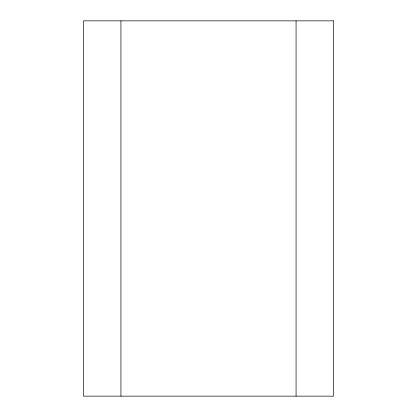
<?xml version="1.0" encoding="UTF-8"?>
<svg xmlns="http://www.w3.org/2000/svg" width="417" height="417" viewBox="0 0 417 417"><rect width="100%" height="100%" fill="white"/><g stroke="black" fill="none" stroke-linecap="round" stroke-linejoin="round"><path stroke-width="0.63" d="M296.07 20.85L296.07 396.15M120.93 20.85L120.93 396.15M333.6 20.85L83.4 20.85L83.4 396.15L333.6 396.15L333.6 20.85"/></g></svg>
